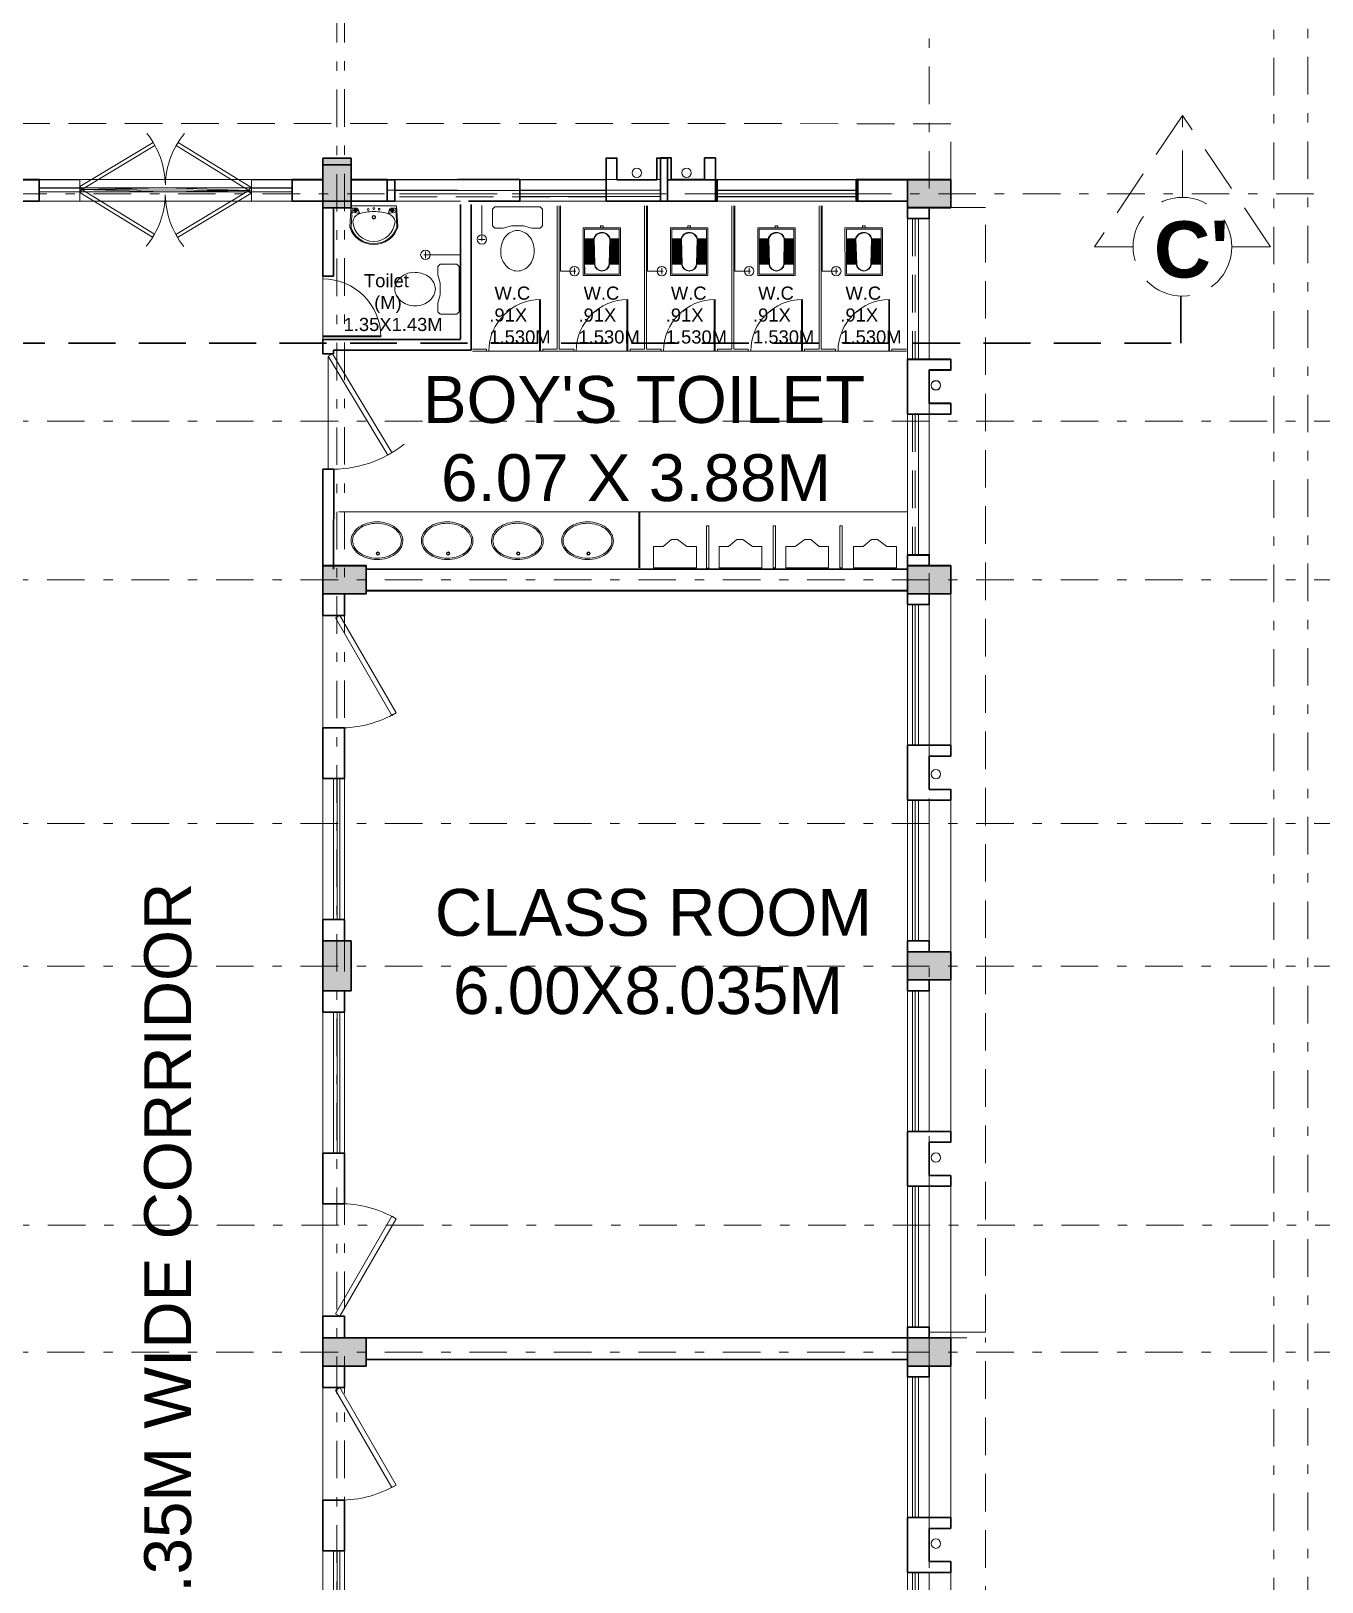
# Model space of a CAD drawing. Header units: millimetres. Extents: x 3614 to 12428, y -844 to 6844.
# Drawn here: x 5640.93 to 5654.68, y -312.84 to -296.31 of the extents above; entities that cross this region are included whole.
import ezdxf

# ---------------------------------------------------------------- set-up
doc = ezdxf.new("R2010")
doc.units = ezdxf.units.MM
doc.header["$LTSCALE"] = 40
doc.header["$MEASUREMENT"] = 0
for name, pattern in [('DASHDOT', [1, 0.5, -0.25, 0, -0.25]), ('DASHED', [0.75, 0.5, -0.25]), ('DASHED2', [0.375, 0.25, -0.125])]:
    doc.linetypes.add(name, pattern=pattern)
doc.layers.get('0').update_dxf_attribs({"linetype": 'CONTINUOUS', "lineweight": 20})
for name, color, linetype, lineweight in [('CLL LEV.', 15, 'CONTINUOUS', 18), ('Column', 252, 'CONTINUOUS', 30), ('Column Hatch', 253, 'CONTINUOUS', 13), ('CUBICAL TOILET', 160, 'CONTINUOUS', 15), ('Door', 54, 'CONTINUOUS', 18), ('elevation', 7, 'CONTINUOUS', 9), ('Fixture', 44, 'CONTINUOUS', 15), ('Furniture', 13, 'CONTINUOUS', 15), ('GRID', 134, 'DASHDOT', 13), ('Hidden', 30, 'DASHED', 18), ('Section', 72, 'DASHED2', 30), ('TEXT', 7, 'CONTINUOUS', 20), ('Ventilator', 6, 'DASHED', 18), ('Wall', 7, 'CONTINUOUS', 30), ('Window', 150, 'CONTINUOUS', 15), ('Window-Wall', 7, 'CONTINUOUS', 18)]:
    doc.layers.add(name, color=color, linetype=linetype, lineweight=lineweight)
doc.styles.add('DIM', font='arial.ttf')
doc.styles.add('L120', font='simplex.shx', dxfattribs={"height": 1})
doc.styles.add('Tabrej', font='GOTHIC.TTF')

# ---------------------------------------------------------------- blocks, each defined once
blk = doc.blocks.new('COLUMN 546')
at = {"layer": 'Column Hatch'}
h = blk.add_hatch(color=0, dxfattribs=at)
h.dxf.hatch_style = 1
h.paths.add_polyline_path([(0, 0), (0.3, 0), (0.3, 0.46), (0, 0.46)])
at = {"layer": 'Column'}
for p, q in [((0.3, 0.46), (0, 0.46)), ((0, 0.46), (0, 0)), ((0.3, 0), (0.3, 0.46)), ((0, 0), (0.3, 0))]:
    blk.add_line(p, q, dxfattribs=at)
blk = doc.blocks.new('WINDOW 1')
at = {"layer": 'CLL LEV.'}
for p, q in [((-0.115, -0.23), (-0.115, -0.46)), ((1.615, -0.23), (1.615, -0.46)), ((-0.115, -0.46), (1.615, -0.46))]:
    blk.add_line(p, q, dxfattribs=at)
at = {"layer": 'Window'}
for p, q in [((0, -0.051), (1.5, -0.051)), ((0, -0.081), (1.5, -0.081))]:
    blk.add_line(p, q, dxfattribs=at)
at = {"layer": 'Window-Wall'}
for p, q in [((0, 0), (1.5, 0)), ((0, -0.23), (0, 0)), ((1.5, 0), (1.5, -0.23)), ((0, -0.115), (1.5, -0.115)), ((1.5, -0.23), (0, -0.23))]:
    blk.add_line(p, q, dxfattribs=at)
blk = doc.blocks.new('SHAFT2')
at = {"layer": 'Fixture'}
blk.add_circle((0.302, 0.307), 0.05, dxfattribs=at)
at = {"layer": 'Wall'}
blk.add_lwpolyline([(0, 0.585), (0.46, 0.585), (0.46, 0.47), (0.23, 0.47), (0.23, 0.115), (0.46, 0.115), (0.46, 0), (0, 0), (0, 0.585)], dxfattribs=at)
blk = doc.blocks.new('VENT 2')
at = {"layer": 'Ventilator', "linetype": 'Continuous', "ltscale": 0.02}
for p, q in [((0, 0.182), (1.5, 0.182)), ((0, 0.152), (1.5, 0.152))]:
    blk.add_line(p, q, dxfattribs=at)
at = {"layer": 'Window-Wall'}
for p, q in [((0, 0.23), (1.5, 0.23)), ((0, 0), (0, 0.23)), ((1.5, 0.23), (1.5, 0)), ((0, 0.115), (1.5, 0.115)), ((1.5, 0), (0, 0))]:
    blk.add_line(p, q, dxfattribs=at)
blk = doc.blocks.new('*U18')
for p, q in [((0, 0), (0, -6)), ((40, 0), (40, -6))]:
    blk.add_line(p, q)
blk.add_lwpolyline([(0, 0), (34.64, 20), (35.52, 18.48), (0.87, -1.52)], close=True)
blk.add_arc((0, 0), 40, 0, 30)
blk = doc.blocks.new('DOOR1')
at = {"layer": 'Door'}
blk.add_line((0, 0), (1.2, 0), dxfattribs=at)
at = {"layer": 'Door', "xscale": 0.0300000000000013, "yscale": 0.0300000000000013, "zscale": 0.0300000000000013}
blk.add_blockref('*U18', (0, 0.18), dxfattribs=at)
blk = doc.blocks.new('class 1')
at = {"layer": 'Wall'}
for points in [[(0.23, -0.035), (0, -0.035), (0, -0.265), (0.23, -0.265), (0.23, -0.035)], [(0.23, -1.465), (0, -1.465), (0, -2.005), (0.23, -2.005), (0.23, -1.465)], [(0.23, -3.505), (0, -3.505), (0, -3.735), (0.23, -3.735), (0.23, -3.505)]]:
    blk.add_lwpolyline(points, dxfattribs=at)
at = {"layer": 'Wall', "rotation": 270}
for name, p in [('DOOR1', (0, -0.265)), ('VENT 2', (0, -2.005))]:
    blk.add_blockref(name, p, dxfattribs=at)
blk = doc.blocks.new('COLM 530')
at = {"layer": 'Column Hatch'}
h = blk.add_hatch(color=0, dxfattribs=at)
h.dxf.hatch_style = 1
h.paths.add_polyline_path([(5443.518, -633.795), (5443.218, -633.795), (5443.218, -634.325), (5443.518, -634.325)])
at = {"layer": 'Column'}
for p, q in [((5443.518, -633.795), (5443.218, -633.795)), ((5443.218, -633.795), (5443.218, -634.325)), ((5443.518, -634.325), (5443.518, -633.795)), ((5443.218, -634.325), (5443.518, -634.325))]:
    blk.add_line(p, q, dxfattribs=at)
blk = doc.blocks.new('BDHVBFH')
at = {"layer": 'Section', "color": 7, "linetype": 'ByBlock', "lineweight": 20, "ltscale": 0.05}
for p, q in [((5432.399, -574.787), (5431.461, -576.186)), ((5432.399, -575.66), (5432.399, -574.787)), ((5433.338, -576.186), (5432.399, -574.787)), ((5431.873, -576.186), (5431.461, -576.186)), ((5433.338, -576.186), (5432.925, -576.186))]:
    blk.add_line(p, q, dxfattribs=at)
blk.add_circle((5432.399, -576.186), 0.526, dxfattribs=at)
blk = doc.blocks.new('SEC CC')
at = {"layer": 'Section', "ltscale": 0.05}
for p, q in [((5650.526, -526.426), (5650.526, -525.926)), ((5675.879, -526.426), (5675.879, -525.926)), ((5650.526, -526.426), (5675.879, -526.426))]:
    blk.add_line(p, q, dxfattribs=at)
at = {"layer": 'Section'}
for p in [(218.124, 50.786), (243.496, 50.786)]:
    blk.add_blockref('BDHVBFH', p, dxfattribs=at)
at = {"layer": 'Section', "char_height": 0.6, "attachment_point": 1, "rotation": 1.0017, "style": 'Tabrej'}
for s, insert in [('{\\fArial|b1|i0|c0|p34;C}', (5650.265, -525.077)), ("{\\fArial|b1|i0|c0|p34;C'}", (5675.585, -525.134))]:
    blk.add_mtext_dynamic_manual_height_columns(s, width=20.54056, gutter_width=5, heights=[0], dxfattribs=dict(at, insert=insert))
blk = doc.blocks.new('GRID TY6')
at = {"layer": 'GRID', "lineweight": 18, "ltscale": 0.02}
for p, q in [((5453.3278, -290.0307), (5453.3278, -340.9309)), ((5447.0178, -290.2754), (5447.0178, -340.9309)), ((5447.0978, -290.2724), (5447.0978, -340.9309)), ((5457.3628, -291.727), (5457.3628, -340.9309)), ((5457.0008, -291.7377), (5457.0008, -340.9309)), ((5432.7255, -295.8856), (5508.2295, -295.8856)), ((5508.2295, -300.0006), (5432.7255, -300.0006)), ((5508.2295, -304.1156), (5432.7249, -304.1156)), ((5508.2295, -308.2306), (5432.7255, -308.2306))]:
    blk.add_line(p, q, dxfattribs=at)
at = {"layer": 'GRID', "color": 190, "lineweight": 18, "ltscale": 0.02}
for p, q in [((5508.2295, -298.3106), (5432.3268, -298.3106)), ((5508.2295, -302.5959), (5432.6614, -302.5959)), ((5508.2388, -306.8766), (5432.6783, -306.8766))]:
    blk.add_line(p, q, dxfattribs=at)
blk = doc.blocks.new('SHAFT')
at = {"layer": 'Fixture'}
blk.add_circle((-0.328, 0.302), 0.05, dxfattribs=at)
at = {"layer": 'Wall'}
blk.add_lwpolyline([(-0.655, 0), (-0.655, 0.46), (-0.54, 0.46), (-0.54, 0.23), (-0.115, 0.23), (-0.115, 0.46), (0, 0.46), (0, 0), (-0.655, 0)], dxfattribs=at)
blk = doc.blocks.new('Door - Left Hung 36 in.')
at = {"layer": 'Door'}
blk.add_line((0.75, -1.3), (35.93, -1.3), dxfattribs=at)
blk.add_lwpolyline([(0.75, -1.3), (0, 0), (31.18, 18), (31.93, 16.7)], close=True, dxfattribs=at)
blk.add_arc((0, 0), 36, 0, 37.31013, dxfattribs=at)
blk = doc.blocks.new('ENGLISH SHEET')
at = {"layer": 'Fixture'}
for p, q in [((4663.798, 251.204), (4663.773, 251.179)), ((4663.773, 251.179), (4663.773, 250.696)), ((4663.976, 251.204), (4663.798, 251.204)), ((4664.002, 251.179), (4663.976, 251.204)), ((4663.976, 251.001), (4664.002, 251.09)), ((4664.002, 251.09), (4664.002, 251.179)), ((4663.976, 250.874), (4663.976, 251.001)), ((4663.976, 251.001), (4663.976, 250.874)), ((4664.002, 250.785), (4663.976, 250.874)), ((4664.002, 250.696), (4664.002, 250.785)), ((4663.773, 250.696), (4663.798, 250.67)), ((4663.798, 250.67), (4663.976, 250.67)), ((4663.976, 250.67), (4664.002, 250.696))]:
    blk.add_line(p, q, dxfattribs=at)
blk.add_lwpolyline([(4664.459, 250.937, 0.117036), (4664.443, 251.003, 0.104338), (4664.396, 251.063, 0.09029), (4664.321, 251.105, 0.09898), (4664.243, 251.115, 0.08237), (4664.159, 251.101, 0.09029), (4664.09, 251.063, 0.104338), (4664.043, 251.003, 0.117036), (4664.027, 250.937, 0.117036), (4664.043, 250.871, 0.104338), (4664.09, 250.811, 0.09029), (4664.159, 250.773, 0.08237), (4664.243, 250.759, 0.08237), (4664.327, 250.773, 0.09029), (4664.396, 250.811, 0.104338), (4664.443, 250.871, 0.117036)], format="xyb", close=True, dxfattribs=at)
blk = doc.blocks.new('RSA BASIN 9')
for points in [[(-0.1, -16.2, 0.340881), (10.04, -9, 0.074195), (10.06, -8.89), (9.53, 0), (-9.54, 0), (-10.02, -8.77, 0.082611), (-9.96, -9.15, 0.330812), (-0.1, -16.2)], [(0, -15.03, 0.391482), (8.86, -6.67, 0.252869), (6.53, -3.51, 0.087242), (0.02, -2.46, 0.079484), (-6.53, -3.51, 0.2542), (-8.82, -6.67, 0.39026), (0, -15.03)], [(-8.57, -1.96, -0.907437), (-8.45, -1.81), (-7.52, -2.57, -0.907437), (-7.64, -2.72)], [(-8.2, -1.64, -0.907437), (-8.07, -1.49), (-7.14, -2.25, -0.907437), (-7.27, -2.4)], [(-7.82, -1.32, -0.907437), (-7.7, -1.17), (-6.77, -1.93, -0.907437), (-6.89, -2.08)], [(7.82, -1.32, 0.907437), (7.7, -1.17), (6.77, -1.93, 0.907437), (6.89, -2.08)], [(8.2, -1.64, 0.907437), (8.07, -1.49), (7.14, -2.25, 0.907437), (7.27, -2.4)], [(8.57, -1.96, 0.907437), (8.45, -1.81), (7.52, -2.57, 0.907437), (7.64, -2.72)]]:
    blk.add_lwpolyline(points, format="xyb", close=True)
for points in [[(-5.93, -3.31), (-6.16, -2.95, -0.183787), (-6.22, -2.68, 0.126662), (-6.25, -2.43), (-6.59, -1.44, 0.35453), (-7.05, -0.98), (-8.75, -0.98, 0.414214), (-9.14, -1.37), (-9.56, -9.09, 0.329849), (-0.07, -15.81, 0.338736), (9.65, -8.94, 0.075632), (9.66, -8.82), (9.14, -1.37, 0.414214), (8.75, -0.98), (7.05, -0.98, 0.35453), (6.59, -1.44), (6.25, -2.43, 0.126662), (6.22, -2.68, -0.183787), (6.16, -2.95), (5.93, -3.31)], [(-6.18, -3.39), (-6.24, -3.29, 0.220542), (-6.52, -3.11), (-8.75, -2.78, -0.361119), (-9.19, -2.35)], [(6.18, -3.39), (6.24, -3.29, -0.220542), (6.52, -3.11), (8.75, -2.78, 0.358803), (9.21, -2.33, 0.358803)]]:
    blk.add_lwpolyline(points, format="xyb")
for centre, radius in [((-2.35, -1.56), 0.399), ((0, -4.82), 0.771), ((0, -4.82), 0.602), ((0, -1.23), 0.399), ((2.28, -1.51), 0.399)]:
    blk.add_circle(centre, radius)
blk = doc.blocks.new('RSA CL6')
for p, q in [((5.51, 3.48), (5.51, 7.28)), ((5.91, 3.47), (5.91, 7.28)), ((6.3, 3.46), (6.3, 7.28)), ((6.69, 3.45), (6.69, 7.28)), ((7.09, 3.44), (7.09, 7.28)), ((7.48, 3.43), (7.48, 7.28)), ((7.87, 3.42), (7.87, 7.28)), ((8.27, 3.41), (8.27, 7.28)), ((8.66, 3.4), (8.66, 7.28)), ((9.06, 3.39), (9.06, 7.28)), ((9.45, 3.38), (9.45, 7.28)), ((9.84, 3.37), (9.84, 7.28)), ((10.24, 3.36), (10.24, 7.28)), ((10.63, 3.35), (10.63, 7.28)), ((11.02, 3.34), (11.02, 7.28)), ((11.42, 3.33), (11.42, 7.28)), ((11.81, 3.32), (11.81, 7.28)), ((12.2, 3.31), (12.2, 7.28)), ((12.6, 3.31), (12.6, 7.28)), ((12.99, 3.3), (12.99, 7.28)), ((13.39, 3.29), (13.39, 7.28)), ((13.78, 3.28), (13.78, 7.28)), ((14.17, 3.27), (14.17, 7.28)), ((14.57, 3.26), (14.57, 7.28)), ((14.96, 3.25), (14.96, 7.28)), ((15.35, 3.24), (15.35, 7.28)), ((15.75, 3.23), (15.75, 7.28)), ((16.14, 3.22), (16.14, 7.28)), ((16.14, 7.28), (16.14, 3.22)), ((5.51, -7.28), (5.51, -3.47)), ((5.91, -7.28), (5.91, -3.45)), ((6.3, -7.28), (6.3, -3.44)), ((6.69, -7.28), (6.69, -3.43)), ((7.09, -7.28), (7.09, -3.42)), ((7.48, -7.28), (7.48, -3.41)), ((7.87, -7.28), (7.87, -3.4)), ((8.27, -7.28), (8.27, -3.39)), ((8.66, -7.28), (8.66, -3.38)), ((9.06, -7.28), (9.06, -3.37)), ((9.45, -7.28), (9.45, -3.36)), ((9.84, -7.28), (9.84, -3.34)), ((10.24, -7.28), (10.24, -3.33)), ((10.63, -7.28), (10.63, -3.32)), ((11.02, -7.28), (11.02, -3.31)), ((11.42, -7.28), (11.42, -3.3)), ((11.81, -7.28), (11.81, -3.29)), ((12.2, -7.28), (12.2, -3.28)), ((12.6, -7.28), (12.6, -3.27)), ((12.99, -7.28), (12.99, -3.26)), ((13.39, -7.28), (13.39, -3.24)), ((13.78, -7.28), (13.78, -3.23)), ((14.17, -7.28), (14.17, -3.22)), ((14.57, -7.28), (14.57, -3.21)), ((14.96, -7.28), (14.96, -3.2)), ((15.35, -7.28), (15.35, -3.19)), ((15.75, -7.28), (15.75, -3.18)), ((16.14, -3.17), (16.14, -7.28)), ((16.14, -7.28), (16.14, -3.17))]:
    blk.add_line(p, q)
for points in [[(0.79, 7.87), (20.87, 7.87), (20.87, -7.87), (0.79, -7.87)], [(1.38, 7.28), (20.28, 7.28), (20.28, -7.28), (1.38, -7.28)]]:
    blk.add_lwpolyline(points, close=True)
blk.add_lwpolyline([(0.79, -0.59), (0, -0.59), (0, 0.59), (0.79, 0.59)])
for points in [[(5.51, 3.48), (16.14, 3.22, -0.899983), (16.14, -3.17), (5.54, -3.47, -0.799392)], [(5.53, 3.28), (16.13, 3.02, -0.897689), (16.12, -2.97), (5.56, -3.27, -0.793494), (5.53, 3.28)]]:
    blk.add_lwpolyline(points, format="xyb", close=True)
blk = doc.blocks.new('RH 1200')
for p, q in [((21, 0), (21, 43.3)), ((21.7, 0), (21.7, 43.3)), ((-21.7, 0), (21.7, 0)), ((21.7, 0), (21, 0))]:
    blk.add_line(p, q)
at = {"extrusion": (0, 0, -1)}
blk.add_ellipse((21.7, 0), major_axis=(-30.6, 30.6), ratio=1, start_param=5.497787, end_param=7.068583, dxfattribs=at)
blk = doc.blocks.new('HJK')
at = {"layer": 'Door', "ltscale": 20}
blk.add_line((3658.233, -481.12), (3658.908, -481.12), dxfattribs=at)
at = {"layer": 'Door', "ltscale": 20, "xscale": 0.014287499999341, "yscale": 0.014287499999341, "zscale": 0.014287499999341, "rotation": 359.999999999943}
blk.add_blockref('RH 1200', (3658.571, -481.12), dxfattribs=at)
blk = doc.blocks.new('RSA BASIN 2')
for points in [[(10.67, -8.12, 0.12976), (9.97, -5.22, 0.106426), (7.61, -2.47, 0.084431), (4.27, -0.72, 0.073534), (0, 0, 0.073534), (-4.29, -0.55, 0.084431), (-7.7, -2.16, 0.106426), (-10.17, -4.82, 0.12976), (-10.98, -7.69, 0.12976), (-10.28, -10.59, 0.106426), (-7.92, -13.34, 0.084431), (-4.58, -15.09, 0.073534), (-0.31, -15.81, 0.073534), (3.98, -15.26, 0.084431), (7.39, -13.64, 0.106426), (9.85, -10.99, 0.12976)], [(10.08, -7.9, 0.119977), (9.45, -5.5, 0.106426), (7.25, -2.94, 0.084431), (4.08, -1.28, 0.073534), (-0.01, -0.59, 0.073534), (-4.13, -1.12, 0.084431), (-7.36, -2.65, 0.106426), (-9.66, -5.12, 0.12976), (-10.39, -7.7, 0.009633), (-10.39, -7.9, 0.119977), (-9.76, -10.31, 0.106426), (-7.57, -12.87, 0.084431), (-4.4, -14.53, 0.073534), (-0.3, -15.22, 0.073534), (3.82, -14.69, 0.084431), (7.05, -13.16, 0.106426), (9.35, -10.69, 0.12976), (10.08, -8.11, 0.009633)]]:
    blk.add_lwpolyline(points, format="xyb", close=True)
for radius in [0.7, 0.479]:
    blk.add_circle((-0.47, -2.53), radius)
blk = doc.blocks.new('Urinal 1')
for p, q in [((0, 9), (9, 9)), ((0, 9), (0, -9)), ((9, 9), (9, 5)), ((12, 1), (9, 5)), ((12, -1.5), (12, 1)), ((9, -5), (12, -1.5)), ((9, -9), (9, -5)), ((0, -9), (9, -9))]:
    blk.add_line(p, q)
blk = doc.blocks.new('rtg')
at = {"layer": 'Door', "ltscale": 0.05}
blk.add_line((5064.361, -255.623), (5064.361, -256.826), dxfattribs=at)
at = {"layer": 'Door'}
blk.add_lwpolyline([(5064.361, -255.623), (5064.317, -255.597), (5063.682, -256.65), (5063.726, -256.676)], close=True, dxfattribs=at)
blk.add_arc((5064.319, -255.593), 1.234, 231.6585, 271.9391, dxfattribs=at)

msp = doc.modelspace()

# ---------------------------------------------------------------- linework, layer by layer
at = {"layer": 'CLL LEV.'}
for p, q in [((5650.4949, -298.1891), (5650.7249, -298.1891)), ((5650.4949, -298.1915), (5650.7249, -298.1915)), ((5650.4949, -299.9191), (5650.7249, -299.9191)), ((5650.4949, -299.9215), (5650.7249, -299.9215)), ((5650.4949, -300.2741), (5650.7249, -300.2741)), ((5650.4949, -300.2765), (5650.7249, -300.2765)), ((5650.4949, -302.0065), (5650.7249, -302.0065))]:
    msp.add_line(p, q, dxfattribs=at)
at = {"layer": 'CUBICAL TOILET', "ltscale": 0.01}
for p, q in [((5646.5329, -298.1685), (5646.5329, -299.6985)), ((5646.5529, -298.1685), (5646.5529, -299.6985)), ((5647.4629, -298.1685), (5647.4629, -299.6985)), ((5647.4829, -298.1685), (5647.4829, -299.6985)), ((5648.3929, -298.1685), (5648.3929, -299.6985)), ((5648.4129, -298.1685), (5648.4129, -299.6985)), ((5649.3229, -298.1685), (5649.3229, -299.6985)), ((5649.3429, -298.1685), (5649.3429, -299.6985)), ((5645.6279, -299.6985), (5645.7779, -299.6985)), ((5645.6279, -299.7185), (5645.7779, -299.7185)), ((5645.7779, -299.6985), (5645.7779, -299.7185)), ((5646.3779, -299.6985), (5646.5329, -299.6985)), ((5646.3779, -299.6985), (5646.3779, -299.7185)), ((5646.7079, -299.7185), (5646.3779, -299.7185)), ((5646.5529, -299.6985), (5646.7079, -299.6985)), ((5646.7079, -299.6985), (5646.7079, -299.7185)), ((5647.3079, -299.6985), (5647.4629, -299.6985)), ((5647.3079, -299.6985), (5647.3079, -299.7185)), ((5647.6379, -299.7185), (5647.3079, -299.7185)), ((5647.4829, -299.6985), (5647.6379, -299.6985)), ((5647.6379, -299.6985), (5647.6379, -299.7185)), ((5648.2379, -299.6985), (5648.3929, -299.6985)), ((5648.2379, -299.6985), (5648.2379, -299.7185)), ((5648.5679, -299.7185), (5648.2379, -299.7185)), ((5648.4129, -299.6985), (5648.5679, -299.6985)), ((5648.5679, -299.6985), (5648.5679, -299.7185)), ((5649.1679, -299.6985), (5649.3229, -299.6985)), ((5649.1679, -299.6985), (5649.1679, -299.7185)), ((5649.4979, -299.7185), (5649.1679, -299.7185)), ((5649.3429, -299.6985), (5649.4979, -299.6985)), ((5649.4979, -299.6985), (5649.4979, -299.7185)), ((5650.0979, -299.6985), (5650.2529, -299.6985)), ((5650.0979, -299.6985), (5650.0979, -299.7185)), ((5650.0979, -299.7209), (5650.0979, -299.7109)), ((5650.0979, -299.7185), (5650.2529, -299.7185))]:
    msp.add_line(p, q, dxfattribs=at)
at = {"layer": 'CUBICAL TOILET', "ltscale": 0.05}
for p, q in [((5647.4003, -302.0295), (5647.4003, -301.4315)), ((5647.4003, -301.4315), (5647.4128, -301.4315)), ((5647.4128, -302.0295), (5647.4128, -301.4315))]:
    msp.add_line(p, q, dxfattribs=at)
at = {"layer": 'Door'}
msp.add_line((5641.4467, -297.9952), (5643.2663, -298.0057), dxfattribs=at)
at = {"layer": 'Door', "ltscale": 20}
msp.add_line((5644.0347, -298.9184), (5644.0347, -299.5934), dxfattribs=at)
at = {"layer": 'Fixture'}
for p, q in [((5644.2068, -301.4315), (5647.4003, -301.4315)), ((5650.2649, -301.4315), (5647.4128, -301.4315))]:
    msp.add_line(p, q, dxfattribs=at)
for points in [[(5648.1484, -301.58), (5648.1484, -302.03), (5648.1234, -302.03), (5648.1234, -301.58)], [(5648.8584, -301.5795), (5648.8584, -302.0295), (5648.8334, -302.0295), (5648.8334, -301.5795)], [(5649.5434, -301.5795), (5649.5434, -302.0295), (5649.5684, -302.0295), (5649.5684, -301.5795)]]:
    msp.add_lwpolyline(points, close=True, dxfattribs=at)
at = {"layer": 'Furniture', "ltscale": 0.05}
for p, q in [((5645.729, -298.5442), (5645.729, -298.1657)), ((5646.5654, -298.1685), (5646.5654, -298.8656)), ((5647.4954, -298.1685), (5647.4954, -298.8656)), ((5648.4254, -298.1685), (5648.4254, -298.8656)), ((5649.3554, -298.1685), (5649.3554, -298.8656)), ((5645.1269, -298.6576), (5645.1269, -298.7259)), ((5645.6949, -298.5284), (5645.7632, -298.5284)), ((5645.111, -298.6918), (5645.4895, -298.6918)), ((5646.7154, -298.8998), (5646.7154, -298.8315)), ((5646.8255, -298.8935), (5646.8255, -298.8252)), ((5647.6454, -298.8998), (5647.6454, -298.8315)), ((5648.5754, -298.8998), (5648.5754, -298.8315)), ((5649.5054, -298.8998), (5649.5054, -298.8315)), ((5646.7313, -298.8656), (5646.5654, -298.8656)), ((5647.6613, -298.8656), (5647.4954, -298.8656)), ((5648.5913, -298.8656), (5648.4254, -298.8656)), ((5649.5213, -298.8656), (5649.3554, -298.8656))]:
    msp.add_line(p, q, dxfattribs=at)
for centre in [(5645.729, -298.5284), (5645.1269, -298.6918), (5646.7154, -298.8656), (5647.6454, -298.8656), (5648.5754, -298.8656), (5649.5054, -298.8656)]:
    msp.add_circle(centre, 0.05, dxfattribs=at)
at = {"layer": 'Hidden', "ltscale": 0.02}
for p, q in [((5650.7249, -297.2946), (5639.9999, -297.2915)), ((5650.7249, -297.8891), (5650.7249, -297.2946)), ((5650.725, -298.1891), (5651.095, -298.1891)), ((5651.095, -310.1721), (5651.095, -298.1891)), ((5650.495, -310.2341), (5651.095, -310.2341)), ((5651.095, -318.6841), (5651.095, -310.2341))]:
    msp.add_line(p, q, dxfattribs=at)
at = {"layer": 'Hidden', "ltscale": 0.05}
msp.add_line((5650.495, -310.1721), (5651.095, -310.1721), dxfattribs=at)
at = {"layer": 'Ventilator', "ltscale": 0.02}
for p, q in [((5647.0524, -298.0436), (5644.8024, -298.0436)), ((5647.0524, -298.0736), (5644.8024, -298.0736)), ((5650.3159, -298.3065), (5650.3159, -299.8065)), ((5650.3459, -298.3065), (5650.3459, -299.8065)), ((5650.3159, -300.3915), (5650.3159, -301.8915)), ((5650.3459, -300.3915), (5650.3459, -301.8915))]:
    msp.add_line(p, q, dxfattribs=at)
at = {"layer": 'Wall', "ltscale": 0.05}
for p, q in [((5645.47, -297.8893), (5646.1324, -297.8892)), ((5646.1324, -297.8892), (5646.1324, -298.1196)), ((5645.5009, -299.5915), (5645.5011, -298.1565)), ((5645.5849, -298.1196), (5645.5849, -298.1193)), ((5646.1324, -298.1196), (5645.5849, -298.1196)), ((5645.6159, -299.7086), (5645.6161, -298.1565)), ((5644.0349, -298.1915), (5644.0349, -298.9184)), ((5644.1497, -298.9184), (5644.1497, -298.1915)), ((5644.0347, -298.9184), (5644.1496, -298.9184)), ((5644.0347, -298.9184), (5644.1497, -298.9184)), ((5644.0346, -299.7466), (5644.0347, -299.5933)), ((5644.0347, -299.5934), (5645.5009, -299.5936)), ((5644.1496, -299.7466), (5644.0346, -299.7466)), ((5644.1496, -299.7084), (5645.6159, -299.7086)), ((5644.1496, -299.7466), (5644.1496, -299.7084)), ((5644.0349, -302.041), (5644.0351, -300.9759)), ((5644.1501, -300.9759), (5644.0351, -300.9759)), ((5644.1499, -302.041), (5644.1501, -300.9751))]:
    msp.add_line(p, q, dxfattribs=at)
at = {"layer": 'Wall'}
for p, q in [((5644.4949, -302.0415), (5650.2649, -302.0415)), ((5650.2649, -302.2691), (5644.4949, -302.2691)), ((5644.4949, -302.2715), (5650.2649, -302.2715)), ((5644.4949, -310.2341), (5650.2649, -310.2341)), ((5644.4949, -310.4641), (5650.2649, -310.4641))]:
    msp.add_line(p, q, dxfattribs=at)
at = {"layer": 'Wall', "ltscale": 0.05}
for points in [[(5641.0125, -298.1191), (5640.685, -298.1191), (5640.685, -297.8891), (5641.0125, -297.8891), (5641.0125, -298.1191)], [(5641.0125, -298.1215), (5640.685, -298.1215), (5640.685, -297.8915), (5641.0125, -297.8915), (5641.0125, -298.1215)], [(5643.7074, -298.1191), (5644.0349, -298.1191), (5644.0349, -297.8891), (5643.7074, -297.8891), (5643.7074, -298.1191)], [(5643.7074, -298.1215), (5644.0349, -298.1215), (5644.0349, -297.8915), (5643.7074, -297.8915), (5643.7074, -298.1215)]]:
    msp.add_lwpolyline(points, dxfattribs=at)
for points in [[(5644.72, -297.8893), (5644.3349, -297.8893), (5644.3349, -298.1193), (5644.72, -298.1193)], [(5649.7174, -298.1195), (5650.2649, -298.1195), (5650.2649, -297.8891), (5649.7174, -297.8891)]]:
    msp.add_lwpolyline(points, close=True, dxfattribs=at)
at = {"layer": 'Wall'}
for points in [[(5644.8024, -298.1215), (5644.8024, -297.8915), (5644.3349, -297.8915), (5644.3349, -298.1215), (5644.8024, -298.1215)], [(5648.2362, -298.1215), (5648.2362, -297.8915), (5647.7074, -297.8915), (5647.7074, -298.1215), (5648.2362, -298.1215)], [(5650.2649, -298.1215), (5650.2649, -297.8915), (5649.7362, -297.8915), (5649.7362, -298.1215), (5650.2649, -298.1215)], [(5650.4949, -298.1891), (5650.4949, -298.3041), (5650.2649, -298.3041), (5650.2649, -298.1891), (5650.4949, -298.1891)], [(5650.4949, -298.3041), (5650.4949, -298.1891), (5650.2649, -298.1891), (5650.2649, -298.3041), (5650.4949, -298.3041)], [(5650.4949, -298.1915), (5650.4949, -298.3065), (5650.2649, -298.3065), (5650.2649, -298.1915), (5650.4949, -298.1915)], [(5650.4949, -298.3065), (5650.4949, -298.1915), (5650.2649, -298.1915), (5650.2649, -298.3065), (5650.4949, -298.3065)], [(5650.4949, -302.0041), (5650.4949, -301.8891), (5650.2649, -301.8891), (5650.2649, -302.0041), (5650.4949, -302.0041)], [(5650.4949, -302.0065), (5650.4949, -301.8915), (5650.2649, -301.8915), (5650.2649, -302.0065), (5650.4949, -302.0065)], [(5644.2649, -302.3041), (5644.0349, -302.3041), (5644.0349, -302.5341), (5644.2649, -302.5341), (5644.2649, -302.3041)], [(5650.4949, -302.3041), (5650.4949, -302.4191), (5650.2649, -302.4191), (5650.2649, -302.3041), (5650.4949, -302.3041)], [(5644.2649, -303.7341), (5644.0349, -303.7341), (5644.0349, -304.2741), (5644.2649, -304.2741), (5644.2649, -303.7341)], [(5644.2649, -305.7741), (5644.0349, -305.7741), (5644.0349, -306.0041), (5644.2649, -306.0041), (5644.2649, -305.7741)], [(5650.4949, -306.1191), (5650.4949, -306.0041), (5650.2649, -306.0041), (5650.2649, -306.1191), (5650.4949, -306.1191)], [(5650.4949, -306.0041), (5650.4949, -306.1191), (5650.2649, -306.1191), (5650.2649, -306.0041), (5650.4949, -306.0041)], [(5650.4949, -306.4191), (5650.4949, -306.5341), (5650.2649, -306.5341), (5650.2649, -306.4191), (5650.4949, -306.4191)], [(5650.4949, -306.5341), (5650.4949, -306.4191), (5650.2649, -306.4191), (5650.2649, -306.5341), (5650.4949, -306.5341)], [(5644.2649, -306.7641), (5644.0349, -306.7641), (5644.0349, -306.5341), (5644.2649, -306.5341), (5644.2649, -306.7641)], [(5644.2649, -308.8041), (5644.0349, -308.8041), (5644.0349, -308.2641), (5644.2649, -308.2641), (5644.2649, -308.8041)], [(5644.2649, -310.2341), (5644.0349, -310.2341), (5644.0349, -310.0041), (5644.2649, -310.0041), (5644.2649, -310.2341)], [(5650.4949, -310.2341), (5650.4949, -310.1191), (5650.2649, -310.1191), (5650.2649, -310.2341), (5650.4949, -310.2341)], [(5650.4949, -310.5341), (5650.4949, -310.6491), (5650.2649, -310.6491), (5650.2649, -310.5341), (5650.4949, -310.5341)], [(5650.4949, -310.6491), (5650.4949, -310.5341), (5650.2649, -310.5341), (5650.2649, -310.6491), (5650.4949, -310.6491)]]:
    msp.add_lwpolyline(points, dxfattribs=at)
at = {"layer": 'Window', "ltscale": 0.05}
for p, q in [((5641.4443, -297.8915), (5641.0125, -297.8915)), ((5641.0125, -297.978), (5643.7074, -297.978)), ((5641.0125, -297.9804), (5641.4443, -297.9804)), ((5641.4443, -297.8915), (5641.4443, -298.1215)), ((5643.7074, -297.8915), (5643.2729, -297.8915)), ((5643.2729, -297.8915), (5643.2729, -298.1215)), ((5643.2729, -297.9804), (5643.7074, -297.9804)), ((5641.0125, -298.0197), (5643.7074, -298.0197)), ((5641.0125, -298.0222), (5641.4443, -298.0222)), ((5641.4443, -298.1215), (5641.0125, -298.1215)), ((5643.2729, -298.0222), (5643.7074, -298.0222)), ((5643.7074, -298.1215), (5643.2729, -298.1215))]:
    msp.add_line(p, q, dxfattribs=at)
at = {"layer": 'Window-Wall'}
for p, q in [((5644.8024, -297.8915), (5644.6874, -297.8915)), ((5645.47, -297.8893), (5644.72, -297.8893)), ((5644.72, -297.8893), (5644.72, -298.1193)), ((5644.72, -298.0043), (5645.47, -298.0043)), ((5644.8024, -298.1215), (5644.8024, -297.8915)), ((5644.8024, -297.8915), (5647.0524, -297.8915)), ((5647.0524, -298.0065), (5644.8024, -298.0065)), ((5647.0524, -297.8915), (5647.0524, -298.1215)), ((5650.2649, -297.8915), (5647.7074, -297.8915)), ((5648.2362, -297.8915), (5648.1212, -297.8915)), ((5649.7362, -297.8915), (5649.8512, -297.8915)), ((5645.5011, -298.1215), (5644.8024, -298.1215)), ((5647.0524, -298.1215), (5645.6161, -298.1215)), ((5650.4949, -298.3041), (5650.2649, -298.3041)), ((5650.2649, -298.3065), (5650.2649, -299.8065)), ((5650.4949, -298.3065), (5650.2649, -298.3065)), ((5650.3799, -298.3065), (5650.3799, -299.8065)), ((5650.4949, -299.8041), (5650.4949, -298.3041)), ((5650.4949, -299.8065), (5650.4949, -298.3065)), ((5650.2649, -299.8041), (5650.4949, -299.8041)), ((5650.2649, -299.8065), (5650.4949, -299.8065)), ((5650.4949, -300.3891), (5650.2649, -300.3891)), ((5650.2649, -300.3915), (5650.2649, -301.8915)), ((5650.4949, -300.3915), (5650.2649, -300.3915)), ((5650.3799, -300.3915), (5650.3799, -301.8915)), ((5650.4949, -301.8891), (5650.4949, -300.3891)), ((5650.4949, -301.8915), (5650.4949, -300.3915)), ((5650.2649, -301.8891), (5650.4949, -301.8891)), ((5650.2649, -301.8915), (5650.4949, -301.8915))]:
    msp.add_line(p, q, dxfattribs=at)
at = {"layer": 'Window-Wall', "ltscale": 0.05}
msp.add_lwpolyline([(5641.0125, -298.1191), (5643.7074, -298.1191), (5643.7074, -297.8891), (5641.0125, -297.8891)], close=True, dxfattribs=at)

# ---------------------------------------------------------------- block references
for name, p in [('GRID TY6', (197.1671, -2.1555)), ('COLM 530', (200.8171, 327.7908))]:
    msp.add_blockref(name, p)
at = {"color": 7, "extrusion": (0, 0, -1), "xscale": -1, "zscale": -1}
msp.add_blockref('COLUMN 546', (-5644.0349, -298.1212), dxfattribs=at)
at = {"linetype": 'ByBlock', "extrusion": (0, 0, -1), "xscale": -1, "zscale": -1, "rotation": 269.9977213698144}
msp.add_blockref('SHAFT2', (-5648.2174, -298.1195), dxfattribs=at)
at = {"color": 7, "extrusion": (0, 0, -1), "xscale": -1, "zscale": -1, "rotation": 90}
msp.add_blockref('COLUMN 546', (-5650.2649, -297.8891), dxfattribs=at)
at = {"linetype": 'ByBlock'}
for name, p in [('SHAFT2', (5650.2649, -300.3891)), ('SHAFT2', (5650.2649, -308.6191)), ('class 1', (5644.0349, -310.4991)), ('SHAFT2', (5650.2649, -312.7341))]:
    msp.add_blockref(name, p, dxfattribs=at)
at = {"color": 7, "extrusion": (0, 0, -1), "zscale": -1}
for p, rotation in [((-5644.0349, -302.3041), 90.00000000000001), ((-5650.2649, -302.3041), 90.00000000000001), ((-5650.2649, -306.4191), 90.00000000000001), ((-5644.0349, -310.5341), 90.00000000000004), ((-5650.2649, -310.5341), 90.00000000000004)]:
    msp.add_blockref('COLUMN 546', p, dxfattribs=dict(at, rotation=rotation))
at = {"linetype": 'ByBlock', "extrusion": (0, 0, -1), "zscale": -1, "rotation": 180}
msp.add_blockref('SHAFT2', (-5650.2649, -303.9191), dxfattribs=at)
at = {"layer": 'CLL LEV.', "rotation": 90}
for p in [(5650.2649, -303.9191), (5650.2649, -306.0041)]:
    msp.add_blockref('WINDOW 1', p, dxfattribs=at)
at = {"layer": 'CLL LEV.', "extrusion": (0, 0, -1), "zscale": -1, "rotation": 270}
for p in [(-5650.2649, -306.5341), (-5650.2649, -308.6191), (-5650.2649, -310.6491), (-5650.2649, -312.7341)]:
    msp.add_blockref('WINDOW 1', p, dxfattribs=at)
at = {"layer": 'Door'}
for p, xscale, yscale, zscale, rotation in [((5641.4469, -297.9628), 0.02527777777113461, 0.02527777777113461, 0.02527777777113461, 1.06437811854871), ((5643.2661, -298.0372), 0.0252777777711346, 0.0252777777711346, 0.0252777777711346, 181.0643781177836)]:
    msp.add_blockref('Door - Left Hung 36 in.', p, dxfattribs=dict(at, xscale=xscale, yscale=yscale, zscale=zscale, rotation=rotation))
at = {"layer": 'Door', "extrusion": (0, 0, -1), "zscale": -0.0252777777770783}
for p, xscale, yscale, rotation in [((-5643.2664, -297.9725), 0.0252777777711346, 0.0252777777711346, 1.671958642822663), ((-5641.4465, -298.0276), 0.02527777777113459, 0.02527777777113459, 181.6719586420575)]:
    msp.add_blockref('Door - Left Hung 36 in.', p, dxfattribs=dict(at, xscale=xscale, yscale=yscale, rotation=rotation))
at = {"layer": 'Door', "ltscale": 20, "extrusion": (0, 0, -1), "xscale": -0.0142875000055938, "yscale": 0.0142875000055938, "zscale": -0.0142875000055938, "rotation": 89.99999998541095}
msp.add_blockref('RH 1200', (-5644.0347, -299.2563), dxfattribs=at)
at = {"layer": 'Door', "xscale": 0.8888888890196541, "yscale": 0.8888888890196541, "zscale": 0.8888888890196541}
for p in [(2394.0149, 127.9435), (2394.9449, 127.9435), (2395.8749, 127.9435), (2396.8049, 127.9435), (2397.7349, 127.9435)]:
    msp.add_blockref('HJK', p, dxfattribs=at)
at = {"layer": 'Door', "xscale": -1}
msp.add_blockref('rtg', (10708.453, -44.1499), dxfattribs=at)
at = {"layer": 'elevation', "xscale": -1}
for p, rotation in [((5896.8018, 4365.6067), 90.00298706382326), ((10309.2199, -550.7485), 359.9907298551452)]:
    msp.add_blockref('ENGLISH SHEET', p, dxfattribs=dict(at, rotation=rotation))
at = {"layer": 'Fixture', "extrusion": (0, 0, -1), "xscale": -0.0253999999957461, "yscale": 0.0253999999957461, "zscale": -0.0253999999957461, "rotation": 89.99701293600033}
for p in [(-5647.0079, -298.3831), (-5647.9379, -298.3831), (-5648.8679, -298.3831), (-5649.7979, -298.3831)]:
    msp.add_blockref('RSA CL6', p, dxfattribs=at)
at = {"layer": 'Fixture'}
for name, p, xscale, yscale, zscale, rotation in [('RSA BASIN 2', (5644.6101, -301.9397), 0.0253999999967459, 0.0253999999967459, 0.0253999999967459, 180.7446019525842), ('RSA BASIN 2', (5645.358, -301.9397), 0.0253999999967459, 0.0253999999967459, 0.0253999999967459, 180.7446019525842), ('RSA BASIN 2', (5646.1059, -301.9397), 0.0253999999967459, 0.0253999999967459, 0.0253999999967459, 180.7446019525842), ('RSA BASIN 2', (5646.8538, -301.9397), 0.0253999999967459, 0.0253999999967459, 0.0253999999967459, 180.7446019525842), ('Urinal 1', (5647.7873, -302.0295), -0.0253999999949883, 0.0253999999949883, 0.0253999999949883, 270), ('Urinal 1', (5648.4848, -302.0295), -0.0253999999949883, 0.0253999999949883, 0.0253999999949883, 270), ('Urinal 1', (5649.1946, -302.0295), 0.0253999999949883, 0.0253999999949883, 0.0253999999949883, 90.00000000000001), ('Urinal 1', (5649.9173, -302.0295), -0.0253999999949883, 0.0253999999949883, 0.0253999999949883, 270)]:
    msp.add_blockref(name, p, dxfattribs=dict(at, xscale=xscale, yscale=yscale, zscale=zscale, rotation=rotation))
at = {"layer": 'Furniture', "ltscale": 10000, "extrusion": (0, 0, -1), "xscale": -0.0254326166754069, "yscale": 0.0254326166754069, "zscale": -0.0254326166754069, "rotation": 0.009270144841835304}
msp.add_blockref('RSA BASIN 9', (-5644.5782, -298.1685), dxfattribs=at)
at = {"layer": 'Section'}
msp.add_blockref('SEC CC', (-22.7018, 226.7939), dxfattribs=at)
at = {"layer": 'Wall', "extrusion": (0, 0, -1), "xscale": -1, "zscale": -1}
msp.add_blockref('SHAFT', (-5647.7074, -298.1215), dxfattribs=at)
at = {"layer": 'Wall', "color": 7, "extrusion": (0, 0, -1), "xscale": -1, "zscale": -1}
msp.add_blockref('COLUMN 546', (-5644.0349, -298.1915), dxfattribs=at)
at = {"layer": 'Wall', "extrusion": (0, 0, -1), "zscale": -1}
for name, p, rotation in [('VENT 2', (-5646.1324, -297.8896), 179.9977213698145), ('VENT 2', (-5644.0349, -308.2641), 90), ('DOOR1', (-5644.0349, -310.0041), 90)]:
    msp.add_blockref(name, p, dxfattribs=dict(at, rotation=rotation))
at = {"layer": 'Wall', "extrusion": (0, 0, -1), "xscale": -1, "zscale": -1}
for p, rotation in [((-5649.7174, -297.8895), 179.9977213698144), ((-5649.7362, -297.8915), 180)]:
    msp.add_blockref('VENT 2', p, dxfattribs=dict(at, rotation=rotation))
at = {"layer": 'Wall', "color": 7, "extrusion": (0, 0, -1), "xscale": -1, "zscale": -1, "rotation": 90}
msp.add_blockref('COLUMN 546', (-5650.2649, -297.8915), dxfattribs=at)
at = {"layer": 'Wall', "linetype": 'ByBlock'}
msp.add_blockref('SHAFT2', (5650.2649, -300.3915), dxfattribs=at)
at = {"layer": 'Wall', "color": 7, "extrusion": (0, 0, -1), "zscale": -1, "rotation": 90}
for p in [(-5644.0349, -302.3065), (-5650.2649, -302.3065)]:
    msp.add_blockref('COLUMN 546', p, dxfattribs=at)
at = {"layer": 'Wall', "rotation": 270}
for name, p in [('DOOR1', (5644.0349, -302.5341)), ('VENT 2', (5644.0349, -304.2741))]:
    msp.add_blockref(name, p, dxfattribs=at)

# ---------------------------------------------------------------- texts
at = {"layer": 'TEXT', "attachment_point": 1}
for s, insert, char_height, width, style in [('{\\fArial|b0|i0|c0|p34;    Toilet\\P      (M)\\P1.35X1.43M}', (5644.2558, -298.8972), 0.14, 4.322064, 'L120'), ('{\\fArial|b0|i0|c0|p34; W.C\\P.91X\\P1.530M}', (5645.8091, -299.0301), 0.14, 4.322064, 'L120'), ('{\\fArial|b0|i0|c0|p34; W.C\\P.91X\\P1.530M}', (5646.7585, -299.0301), 0.14, 4.322064, 'L120'), ('{\\fArial|b0|i0|c0|p34; W.C\\P.91X\\P1.530M}', (5647.6884, -299.0301), 0.14, 4.322064, 'L120'), ('{\\fArial|b0|i0|c0|p34; W.C\\P.91X\\P1.530M}', (5648.6184, -299.0301), 0.14, 4.322064, 'L120'), ('{\\fArial|b0|i0|c0|p34; W.C\\P.91X\\P1.530M}', (5649.5484, -299.0301), 0.14, 4.322064, 'L120'), ("{\\fArial|b0|i0|c0|p34;BOY'S TOILET\\P 6.07 X 3.88M}", (5645.1004, -299.9835), 0.5, 19.989683, 'DIM')]:
    msp.add_mtext(s, dxfattribs=dict(at, insert=insert, char_height=char_height, width=width, style=style))
at = {"layer": 'TEXT', "insert": (5642.1311, -313.338), "char_height": 0.5, "attachment_point": 1, "rotation": 90, "style": 'DIM'}
msp.add_mtext_dynamic_manual_height_columns('{\\fArial|b0|i0|c0|p34;3.35M WIDE CORRIDOR}', width=19.989683, gutter_width=5, heights=[0], dxfattribs=at)
at = {"layer": 'TEXT', "insert": (5645.2283, -305.4495), "char_height": 0.5, "attachment_point": 1, "style": 'DIM'}
msp.add_mtext_dynamic_manual_height_columns('{\\fArial|b0|i0|c0|p34;CLASS ROOM\\P 6.00X8.035M}', width=19.989683, gutter_width=5, heights=[0], dxfattribs=at)

doc.saveas('drawing.dxf')
